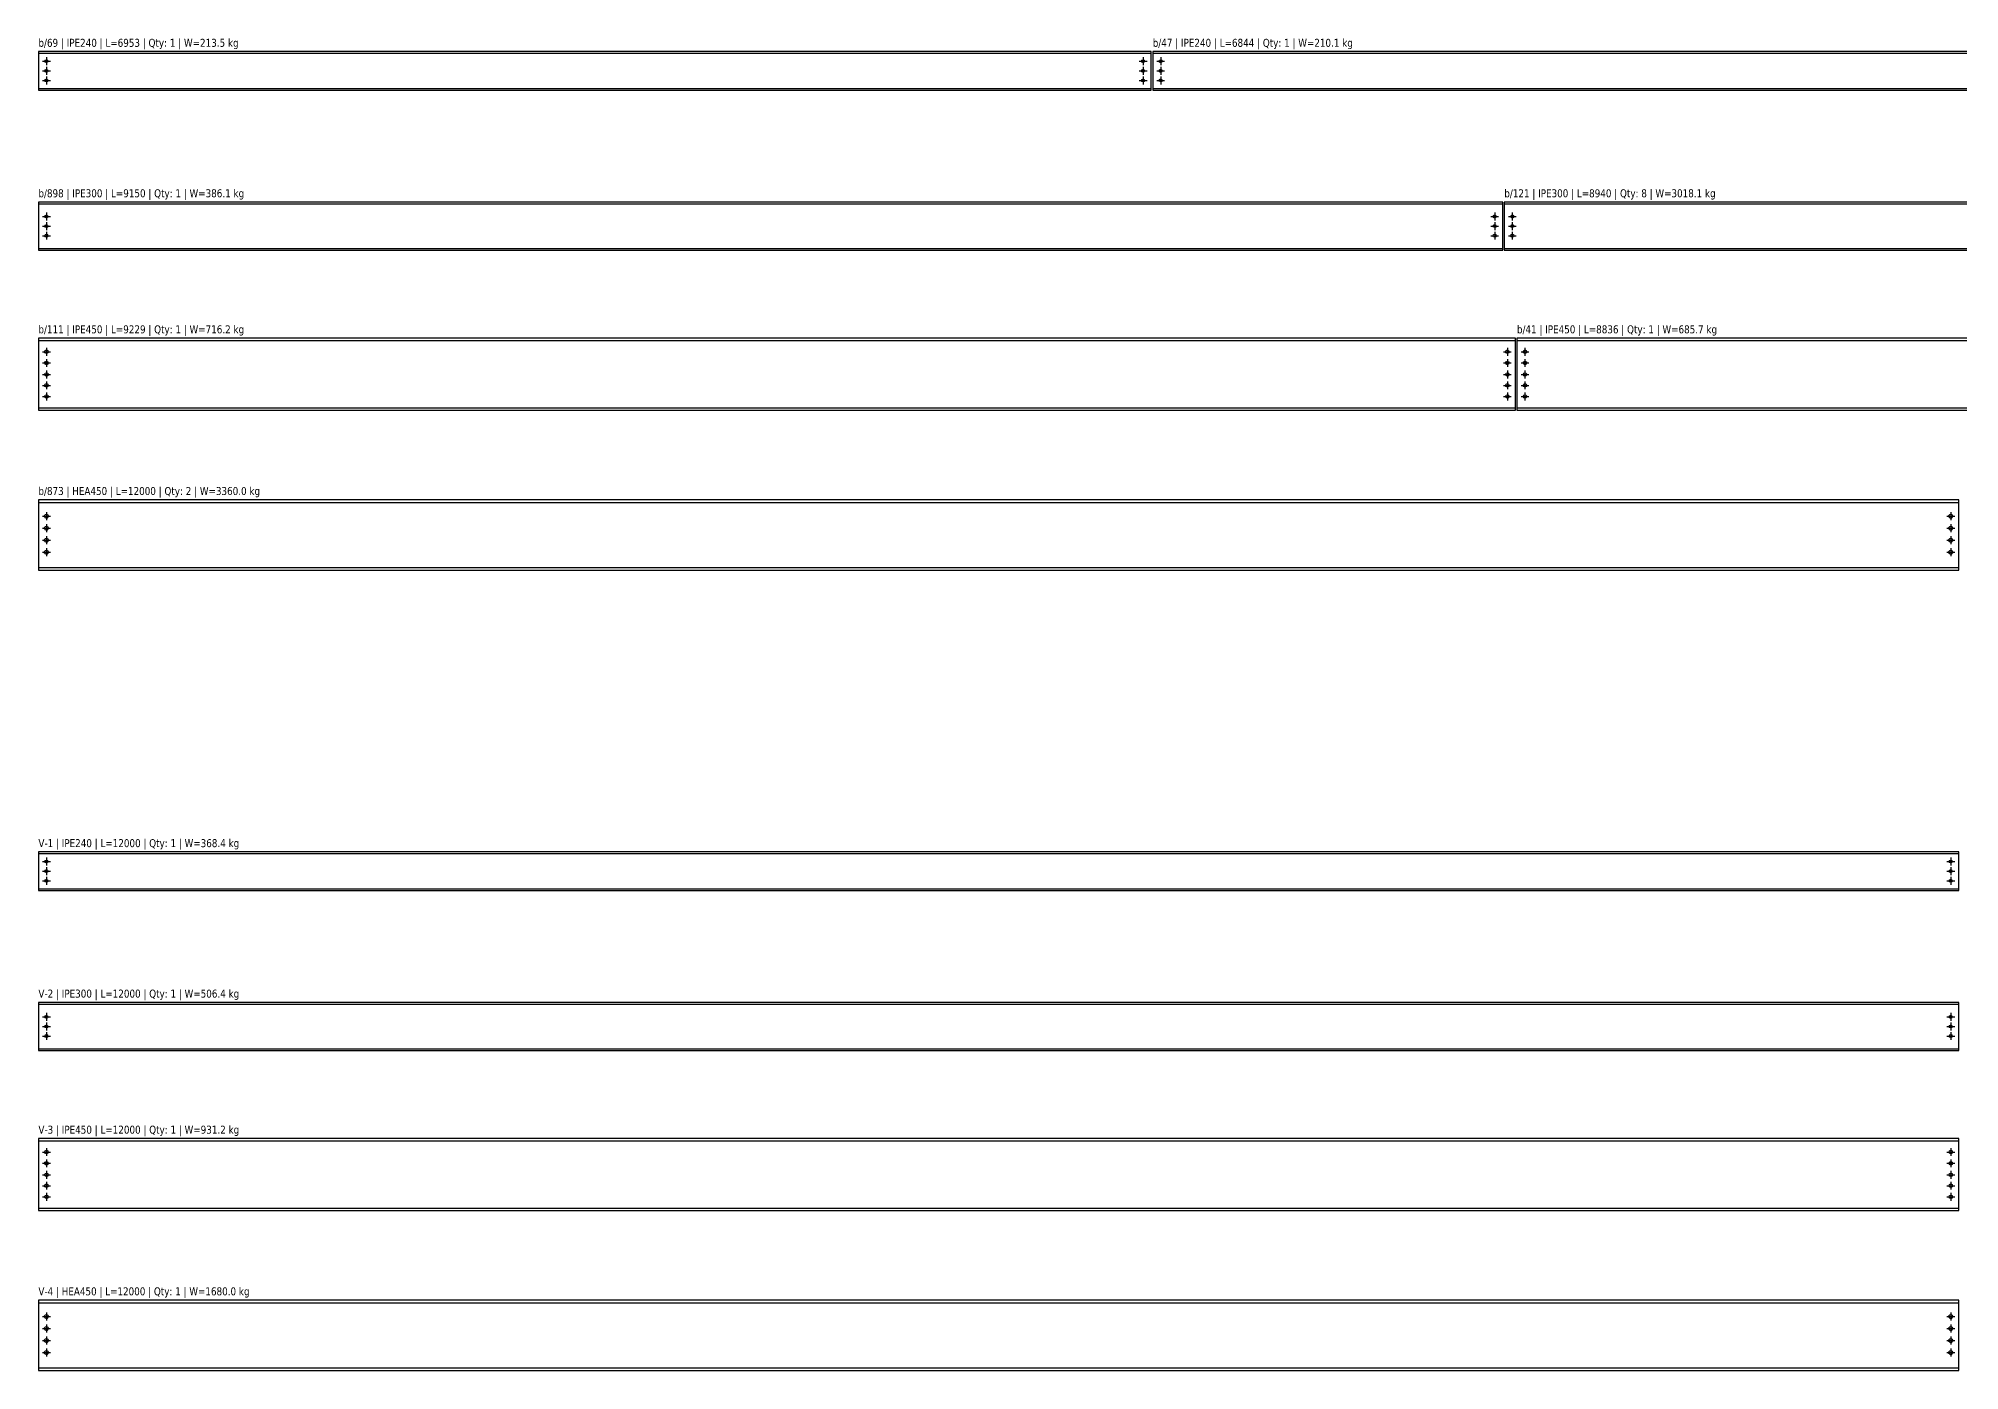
# Model space of a CAD drawing. Header units: millimetres. Extents: x 0 to 240831, y 0 to 45222.
# Drawn here: x 0 to 12005, y 0 to 8322 of the extents above; entities that cross this region are included whole.
import ezdxf
from ezdxf.enums import TextEntityAlignment as Align

# ---------------------------------------------------------------- set-up
doc = ezdxf.new("R2010")
doc.units = ezdxf.units.MM
doc.header["$LTSCALE"] = 1000
for name, color, linetype in [('HEA450', 2, 'Continuous'), ('IPE240', 2, 'Continuous'), ('IPE300', 2, 'Continuous'), ('IPE450', 2, 'Continuous'), ('PERFORACIONES', 1, 'Continuous'), ('TXT_GEN', 3, 'Continuous')]:
    doc.layers.add(name, color=color, linetype=linetype)
doc.styles.add('VERDNA', font='verdana.ttf', dxfattribs={"width": 0.8})

# ---------------------------------------------------------------- blocks, each defined once
blk = doc.blocks.new('D19')
at = {"layer": 'PERFORACIONES', "linetype": 'ByBlock'}
for p, q in [((-24.5, 0), (24.5, 0)), ((0, 24.5), (0, -24.5))]:
    blk.add_line(p, q, dxfattribs=at)
blk.add_circle((0, 0), 9.5, dxfattribs=at)
blk = doc.blocks.new('d22')
at = {"layer": 'PERFORACIONES', "linetype": 'ByBlock'}
for p, q in [((-24.5, 0), (24.5, 0)), ((0, 24.5), (0, -24.5))]:
    blk.add_line(p, q, dxfattribs=at)
blk.add_circle((0, 0), 11, dxfattribs=at)
blk = doc.blocks.new('d25')
at = {"layer": 'PERFORACIONES', "linetype": 'ByBlock'}
for p, q in [((-24.5, 0), (24.5, 0)), ((0, 24.5), (0, -24.5))]:
    blk.add_line(p, q, dxfattribs=at)
blk.add_circle((0, 0), 12.5, dxfattribs=at)

msp = doc.modelspace()

# ---------------------------------------------------------------- linework, layer by layer
at = {"layer": 'HEA450'}
for p, q in [((0, 5422.5), (12000, 5422.5)), ((0, 5017.5), (12000, 5017.5))]:
    msp.add_line(p, q, dxfattribs=at)
at = {"layer": 'HEA450', "color": 4}
for p, q in [((0, 422.5), (12000, 422.5)), ((0, 17.5), (12000, 17.5))]:
    msp.add_line(p, q, dxfattribs=at)
at = {"layer": 'HEA450'}
msp.add_lwpolyline([(0, 5000), (12000, 5000), (12000, 5440), (0, 5440)], close=True, dxfattribs=at)
at = {"layer": 'HEA450', "color": 4}
msp.add_lwpolyline([(0, 0), (12000, 0), (12000, 440), (0, 440)], close=True, dxfattribs=at)
at = {"layer": 'IPE240'}
for p, q in [((0, 8230), (6953, 8230)), ((6963, 8230), (13807, 8230)), ((0, 8010), (6953, 8010)), ((6963, 8010), (13807, 8010))]:
    msp.add_line(p, q, dxfattribs=at)
at = {"layer": 'IPE240', "color": 4}
for p, q in [((0, 3230), (12000, 3230)), ((0, 3010), (12000, 3010))]:
    msp.add_line(p, q, dxfattribs=at)
at = {"layer": 'IPE240'}
for points in [[(0, 8000), (6953, 8000), (6953, 8240), (0, 8240)], [(6963, 8000), (13807, 8000), (13807, 8240), (6963, 8240)]]:
    msp.add_lwpolyline(points, close=True, dxfattribs=at)
at = {"layer": 'IPE240', "color": 4}
msp.add_lwpolyline([(0, 3000), (12000, 3000), (12000, 3240), (0, 3240)], close=True, dxfattribs=at)
at = {"layer": 'IPE300'}
for p, q in [((0, 7289.3), (9150, 7289.3)), ((9160, 7289.3), (18100, 7289.3)), ((0, 7010.7), (9150, 7010.7)), ((9160, 7010.7), (18100, 7010.7))]:
    msp.add_line(p, q, dxfattribs=at)
at = {"layer": 'IPE300', "color": 4}
for p, q in [((0, 2289.3), (12000, 2289.3)), ((0, 2010.7), (12000, 2010.7))]:
    msp.add_line(p, q, dxfattribs=at)
at = {"layer": 'IPE300'}
for points in [[(0, 7000), (9150, 7000), (9150, 7300), (0, 7300)], [(9160, 7000), (18100, 7000), (18100, 7300), (9160, 7300)]]:
    msp.add_lwpolyline(points, close=True, dxfattribs=at)
at = {"layer": 'IPE300', "color": 4}
msp.add_lwpolyline([(0, 2000), (12000, 2000), (12000, 2300), (0, 2300)], close=True, dxfattribs=at)
at = {"layer": 'IPE450'}
for p, q in [((0, 6435.4), (9229, 6435.4)), ((9239, 6435.4), (18075, 6435.4)), ((0, 6014.6), (9229, 6014.6)), ((9239, 6014.6), (18075, 6014.6))]:
    msp.add_line(p, q, dxfattribs=at)
at = {"layer": 'IPE450', "color": 4}
for p, q in [((0, 1435.4), (12000, 1435.4)), ((0, 1014.6), (12000, 1014.6))]:
    msp.add_line(p, q, dxfattribs=at)
at = {"layer": 'IPE450'}
for points in [[(0, 6000), (9229, 6000), (9229, 6450), (0, 6450)], [(9239, 6000), (18075, 6000), (18075, 6450), (9239, 6450)]]:
    msp.add_lwpolyline(points, close=True, dxfattribs=at)
at = {"layer": 'IPE450', "color": 4}
msp.add_lwpolyline([(0, 1000), (12000, 1000), (12000, 1450), (0, 1450)], close=True, dxfattribs=at)

# ---------------------------------------------------------------- block references
at = {"layer": 'HEA450'}
for p in [(50, 5337.5), (50, 5262.5), (11950, 5337.5), (11950, 5262.5), (50, 5187.5), (11950, 5187.5), (50, 5112.5), (11950, 5112.5), (50, 337.5), (11950, 337.5), (50, 262.5), (11950, 262.5), (50, 187.5), (50, 112.5), (11950, 187.5), (11950, 112.5)]:
    msp.add_blockref('d25', p, dxfattribs=at)
at = {"layer": 'IPE240'}
for p in [(50, 8180), (6903, 8180), (7013, 8180), (50, 8120), (50, 8060), (6903, 8120), (6903, 8060), (7013, 8120), (7013, 8060), (50, 3180), (50, 3120), (11950, 3180), (11950, 3120), (50, 3060), (11950, 3060)]:
    msp.add_blockref('D19', p, dxfattribs=at)
at = {"layer": 'IPE300'}
for p in [(50, 7210), (9100, 7210), (9210, 7210), (50, 7150), (50, 7090), (9100, 7150), (9100, 7090), (9210, 7150), (9210, 7090), (50, 2210), (50, 2150), (11950, 2210), (11950, 2150), (50, 2090), (11950, 2090)]:
    msp.add_blockref('D19', p, dxfattribs=at)
at = {"layer": 'IPE450'}
for p in [(50, 6365), (9179, 6365), (9289, 6365), (50, 6295), (50, 6222.5), (9179, 6295), (9179, 6222.5), (9289, 6295), (9289, 6222.5), (50, 6155), (9179, 6155), (9289, 6155), (50, 6085), (9179, 6085), (9289, 6085), (50, 1365), (11950, 1365), (50, 1295), (50, 1222.5), (11950, 1295), (11950, 1222.5), (50, 1155), (50, 1085), (11950, 1155), (11950, 1085)]:
    msp.add_blockref('d22', p, dxfattribs=at)

# ---------------------------------------------------------------- texts
at = {"layer": 'TXT_GEN', "style": 'VERDNA', "width": 0.8}
for s, p in [('b/69 | IPE240 | L=6953 | Qty: 1 | W=213.5 kg', (0, 8255)), ('b/47 | IPE240 | L=6844 | Qty: 1 | W=210.1 kg', (6963, 8255)), ('b/898 | IPE300 | L=9150 | Qty: 1 | W=386.1 kg', (0, 7315)), ('b/121 | IPE300 | L=8940 | Qty: 8 | W=3018.1 kg', (9160, 7315)), ('b/111 | IPE450 | L=9229 | Qty: 1 | W=716.2 kg', (0, 6465)), ('b/41 | IPE450 | L=8836 | Qty: 1 | W=685.7 kg', (9239, 6465)), ('b/873 | HEA450 | L=12000 | Qty: 2 | W=3360.0 kg', (0, 5455)), ('V-1 | IPE240 | L=12000 | Qty: 1 | W=368.4 kg', (0, 3255)), ('V-2 | IPE300 | L=12000 | Qty: 1 | W=506.4 kg', (0, 2315)), ('V-3 | IPE450 | L=12000 | Qty: 1 | W=931.2 kg', (0, 1465)), ('V-4 | HEA450 | L=12000 | Qty: 1 | W=1680.0 kg', (0, 455))]:
    msp.add_text(s, height=50, dxfattribs=at).set_placement(p, align=Align.BOTTOM_LEFT)

doc.saveas('drawing.dxf')
